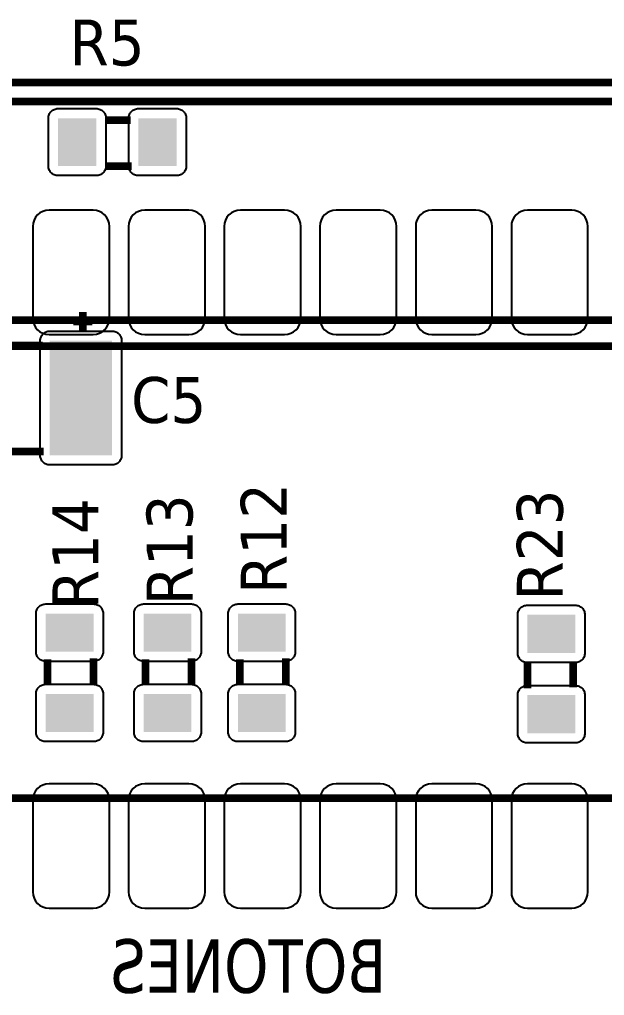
# Model space of a CAD drawing. Header units: millimetres. Extents: x 123.5 to 144.3, y 105.4 to 121.6.
# Drawn here: x 133.994 to 135.094, y 111.594 to 113.432 of the extents above; entities that cross this region are included whole.
import ezdxf

# ---------------------------------------------------------------- set-up
doc = ezdxf.new("R2010")
doc.units = ezdxf.units.MM
doc.layers.add('DESC', color=250, linetype='Continuous')
doc.styles.get("Standard").update_dxf_attribs({"font": 'tahoma.ttf'})

# ---------------------------------------------------------------- blocks, each defined once
blk = doc.blocks.new('RPAD')
blk.add_trace([(-0.5, -0.5), (-0.5, 0.5), (0.5, -0.5), (0.5, 0.5)])
blk = doc.blocks.new('CFLH-V Card')
at = {"const_width": 0.008}
for points in [[(127.3863, 112.9178), (127.3666, 112.9375), (131.1461, 112.9375)], [(127.3863, 112.9178), (127.3666, 112.9375), (131.1461, 112.9375)], [(127.3863, 112.9178), (127.3666, 112.9375), (131.1461, 112.9375)], [(127.3863, 111.3824), (127.3863, 112.9178), (131.1264, 112.9178)], [(127.3863, 111.3824), (127.3863, 112.9178), (131.1264, 112.9178)], [(127.3863, 111.3824), (127.3863, 112.9178), (131.1264, 112.9178)], [(129.5539, 112.8983), (129.5809, 112.8983)], [(129.5539, 112.8983), (129.5809, 112.8983)], [(129.5539, 112.8983), (129.5809, 112.8983)], [(129.5539, 112.8503), (129.5819, 112.8503)], [(129.5539, 112.8503), (129.5819, 112.8503)], [(129.5539, 112.8503), (129.5819, 112.8503)], [(130.3686, 112.6891), (128.3686, 112.6891)], [(130.3686, 112.6891), (128.3686, 112.6891)], [(130.3686, 112.6891), (128.3686, 112.6891)], [(129.5308, 112.6776), (129.5308, 112.6976)], [(129.5308, 112.6776), (129.5308, 112.6976)], [(129.5308, 112.6776), (129.5308, 112.6976)], [(129.5208, 112.6876), (129.5408, 112.6876)], [(129.5208, 112.6876), (129.5408, 112.6876)], [(129.5208, 112.6876), (129.5408, 112.6876)], [(127.7603, 112.6619), (130.7524, 112.6619)], [(127.7603, 112.6619), (130.7524, 112.6619)], [(127.7603, 112.6619), (130.7524, 112.6619)], [(129.4508, 112.6626), (129.4888, 112.6626)], [(129.4508, 112.6626), (129.4888, 112.6626)], [(129.4508, 112.6626), (129.4888, 112.6626)], [(129.4508, 112.5516), (129.4898, 112.5516)], [(129.4508, 112.5516), (129.4898, 112.5516)], [(129.4508, 112.5516), (129.4898, 112.5516)], [(129.494, 112.3072), (129.494, 112.3342)], [(129.494, 112.3072), (129.494, 112.3342)], [(129.494, 112.3072), (129.494, 112.3342)], [(129.542, 112.3072), (129.542, 112.3352)], [(129.542, 112.3072), (129.542, 112.3352)], [(129.542, 112.3072), (129.542, 112.3352)], [(129.5963, 112.3072), (129.5963, 112.3342)], [(129.5963, 112.3072), (129.5963, 112.3342)], [(129.5963, 112.3072), (129.5963, 112.3342)], [(129.6443, 112.3072), (129.6443, 112.3352)], [(129.6443, 112.3072), (129.6443, 112.3352)], [(129.6443, 112.3072), (129.6443, 112.3352)], [(129.6948, 112.3072), (129.6948, 112.3342)], [(129.6948, 112.3072), (129.6948, 112.3342)], [(129.6948, 112.3072), (129.6948, 112.3342)], [(129.7428, 112.3072), (129.7428, 112.3352)], [(129.7428, 112.3072), (129.7428, 112.3352)], [(129.7428, 112.3072), (129.7428, 112.3352)], [(129.9953, 112.3319), (129.9953, 112.3039)], [(129.9953, 112.3319), (129.9953, 112.3039)], [(129.9953, 112.3319), (129.9953, 112.3039)], [(130.0433, 112.3319), (130.0433, 112.3049)], [(130.0433, 112.3319), (130.0433, 112.3049)], [(130.0433, 112.3319), (130.0433, 112.3049)], [(130.3686, 112.1891), (128.3686, 112.1891)], [(130.3686, 112.1891), (128.3686, 112.1891)], [(130.3686, 112.1891), (128.3686, 112.1891)]]:
    blk.add_lwpolyline(points, dxfattribs=at)
for points in [[(129.5049, 112.9103), (129.5449, 112.9103), (129.5459, 112.9103), (129.5469, 112.9101), (129.5479, 112.9099), (129.5488, 112.9095), (129.5497, 112.9091), (129.5505, 112.9086), (129.5513, 112.9081), (129.552, 112.9074), (129.5526, 112.9067), (129.5532, 112.9059), (129.5537, 112.9051), (129.5541, 112.9042), (129.5544, 112.9033), (129.5547, 112.9023), (129.5548, 112.9013), (129.5549, 112.9003), (129.5549, 112.8503), (129.5548, 112.8493), (129.5547, 112.8483), (129.5544, 112.8473), (129.5541, 112.8464), (129.5537, 112.8455), (129.5532, 112.8447), (129.5526, 112.8439), (129.552, 112.8432), (129.5513, 112.8426), (129.5505, 112.842), (129.5497, 112.8415), (129.5488, 112.8411), (129.5479, 112.8407), (129.5469, 112.8405), (129.5459, 112.8404), (129.5449, 112.8403), (129.5049, 112.8403), (129.5038, 112.8404), (129.5028, 112.8405), (129.5018, 112.8407), (129.5009, 112.8411), (129.5, 112.8415), (129.4992, 112.842), (129.4984, 112.8426), (129.4977, 112.8432), (129.4971, 112.8439), (129.4965, 112.8447), (129.496, 112.8455), (129.4956, 112.8464), (129.4953, 112.8473), (129.495, 112.8483), (129.4949, 112.8493), (129.4949, 112.8503), (129.4949, 112.9003), (129.4949, 112.9013), (129.495, 112.9023), (129.4953, 112.9033), (129.4956, 112.9042), (129.496, 112.9051), (129.4965, 112.9059), (129.4971, 112.9067), (129.4977, 112.9074), (129.4984, 112.9081), (129.4992, 112.9086), (129.5, 112.9091), (129.5009, 112.9095), (129.5018, 112.9099), (129.5028, 112.9101), (129.5038, 112.9103), (129.5049, 112.9103)], [(129.5889, 112.9103), (129.6289, 112.9103), (129.6299, 112.9103), (129.6309, 112.9101), (129.6319, 112.9099), (129.6328, 112.9095), (129.6337, 112.9091), (129.6345, 112.9086), (129.6353, 112.9081), (129.636, 112.9074), (129.6366, 112.9067), (129.6372, 112.9059), (129.6377, 112.9051), (129.6381, 112.9042), (129.6384, 112.9033), (129.6387, 112.9023), (129.6388, 112.9013), (129.6389, 112.9003), (129.6389, 112.8503), (129.6388, 112.8493), (129.6387, 112.8483), (129.6384, 112.8473), (129.6381, 112.8464), (129.6377, 112.8455), (129.6372, 112.8447), (129.6366, 112.8439), (129.636, 112.8432), (129.6353, 112.8426), (129.6345, 112.842), (129.6337, 112.8415), (129.6328, 112.8411), (129.6319, 112.8407), (129.6309, 112.8405), (129.6299, 112.8404), (129.6289, 112.8403), (129.5889, 112.8403), (129.5878, 112.8404), (129.5868, 112.8405), (129.5858, 112.8407), (129.5849, 112.8411), (129.584, 112.8415), (129.5832, 112.842), (129.5824, 112.8426), (129.5817, 112.8432), (129.5811, 112.8439), (129.5805, 112.8447), (129.58, 112.8455), (129.5796, 112.8464), (129.5793, 112.8473), (129.579, 112.8483), (129.5789, 112.8493), (129.5789, 112.8503), (129.5789, 112.9003), (129.5789, 112.9013), (129.579, 112.9023), (129.5793, 112.9033), (129.5796, 112.9042), (129.58, 112.9051), (129.5805, 112.9059), (129.5811, 112.9067), (129.5817, 112.9074), (129.5824, 112.9081), (129.5832, 112.9086), (129.584, 112.9091), (129.5849, 112.9095), (129.5858, 112.9099), (129.5868, 112.9101), (129.5878, 112.9103), (129.5889, 112.9103)], [(129.4956, 112.6741), (129.5416, 112.6741), (129.545, 112.6744), (129.5482, 112.6754), (129.5511, 112.6769), (129.5536, 112.679), (129.5557, 112.6815), (129.5572, 112.6844), (129.5582, 112.6876), (129.5586, 112.6911), (129.5586, 112.7871), (129.5582, 112.7906), (129.5572, 112.7938), (129.5557, 112.7967), (129.5536, 112.7992), (129.5511, 112.8012), (129.5482, 112.8028), (129.545, 112.8037), (129.5416, 112.8041), (129.4956, 112.8041), (129.4921, 112.8037), (129.4889, 112.8028), (129.486, 112.8012), (129.4835, 112.7992), (129.4814, 112.7967), (129.4799, 112.7938), (129.4789, 112.7906), (129.4786, 112.7871), (129.4786, 112.6911), (129.4789, 112.6876), (129.4799, 112.6844), (129.4814, 112.6815), (129.4835, 112.679), (129.486, 112.6769), (129.4889, 112.6754), (129.4921, 112.6744), (129.4956, 112.6741)], [(129.5956, 112.6741), (129.6416, 112.6741), (129.645, 112.6744), (129.6482, 112.6754), (129.6511, 112.6769), (129.6536, 112.679), (129.6557, 112.6815), (129.6572, 112.6844), (129.6582, 112.6876), (129.6586, 112.6911), (129.6586, 112.7871), (129.6582, 112.7906), (129.6572, 112.7938), (129.6557, 112.7967), (129.6536, 112.7992), (129.6511, 112.8012), (129.6482, 112.8028), (129.645, 112.8037), (129.6416, 112.8041), (129.5956, 112.8041), (129.5921, 112.8037), (129.5889, 112.8028), (129.586, 112.8012), (129.5835, 112.7992), (129.5814, 112.7967), (129.5799, 112.7938), (129.5789, 112.7906), (129.5786, 112.7871), (129.5786, 112.6911), (129.5789, 112.6876), (129.5799, 112.6844), (129.5814, 112.6815), (129.5835, 112.679), (129.586, 112.6769), (129.5889, 112.6754), (129.5921, 112.6744), (129.5956, 112.6741)], [(129.6956, 112.6741), (129.7416, 112.6741), (129.745, 112.6744), (129.7482, 112.6754), (129.7511, 112.6769), (129.7536, 112.679), (129.7557, 112.6815), (129.7572, 112.6844), (129.7582, 112.6876), (129.7586, 112.6911), (129.7586, 112.7871), (129.7582, 112.7906), (129.7572, 112.7938), (129.7557, 112.7967), (129.7536, 112.7992), (129.7511, 112.8012), (129.7482, 112.8028), (129.745, 112.8037), (129.7416, 112.8041), (129.6956, 112.8041), (129.6921, 112.8037), (129.6889, 112.8028), (129.686, 112.8012), (129.6835, 112.7992), (129.6814, 112.7967), (129.6799, 112.7938), (129.6789, 112.7906), (129.6786, 112.7871), (129.6786, 112.6911), (129.6789, 112.6876), (129.6799, 112.6844), (129.6814, 112.6815), (129.6835, 112.679), (129.686, 112.6769), (129.6889, 112.6754), (129.6921, 112.6744), (129.6956, 112.6741)], [(129.7956, 112.6741), (129.8416, 112.6741), (129.845, 112.6744), (129.8482, 112.6754), (129.8511, 112.6769), (129.8536, 112.679), (129.8557, 112.6815), (129.8572, 112.6844), (129.8582, 112.6876), (129.8586, 112.6911), (129.8586, 112.7871), (129.8582, 112.7906), (129.8572, 112.7938), (129.8557, 112.7967), (129.8536, 112.7992), (129.8511, 112.8012), (129.8482, 112.8028), (129.845, 112.8037), (129.8416, 112.8041), (129.7956, 112.8041), (129.7921, 112.8037), (129.7889, 112.8028), (129.786, 112.8012), (129.7835, 112.7992), (129.7814, 112.7967), (129.7799, 112.7938), (129.7789, 112.7906), (129.7786, 112.7871), (129.7786, 112.6911), (129.7789, 112.6876), (129.7799, 112.6844), (129.7814, 112.6815), (129.7835, 112.679), (129.786, 112.6769), (129.7889, 112.6754), (129.7921, 112.6744), (129.7956, 112.6741)], [(129.8956, 112.6741), (129.9416, 112.6741), (129.945, 112.6744), (129.9482, 112.6754), (129.9511, 112.6769), (129.9536, 112.679), (129.9557, 112.6815), (129.9572, 112.6844), (129.9582, 112.6876), (129.9586, 112.6911), (129.9586, 112.7871), (129.9582, 112.7906), (129.9572, 112.7938), (129.9557, 112.7967), (129.9536, 112.7992), (129.9511, 112.8012), (129.9482, 112.8028), (129.945, 112.8037), (129.9416, 112.8041), (129.8956, 112.8041), (129.8921, 112.8037), (129.8889, 112.8028), (129.886, 112.8012), (129.8835, 112.7992), (129.8814, 112.7967), (129.8799, 112.7938), (129.8789, 112.7906), (129.8786, 112.7871), (129.8786, 112.6911), (129.8789, 112.6876), (129.8799, 112.6844), (129.8814, 112.6815), (129.8835, 112.679), (129.886, 112.6769), (129.8889, 112.6754), (129.8921, 112.6744), (129.8956, 112.6741)], [(129.9956, 112.6741), (130.0416, 112.6741), (130.045, 112.6744), (130.0482, 112.6754), (130.0511, 112.6769), (130.0536, 112.679), (130.0557, 112.6815), (130.0572, 112.6844), (130.0582, 112.6876), (130.0586, 112.6911), (130.0586, 112.7871), (130.0582, 112.7906), (130.0572, 112.7938), (130.0557, 112.7967), (130.0536, 112.7992), (130.0511, 112.8012), (130.0482, 112.8028), (130.045, 112.8037), (130.0416, 112.8041), (129.9956, 112.8041), (129.9921, 112.8037), (129.9889, 112.8028), (129.986, 112.8012), (129.9835, 112.7992), (129.9814, 112.7967), (129.9799, 112.7938), (129.9789, 112.7906), (129.9786, 112.7871), (129.9786, 112.6911), (129.9789, 112.6876), (129.9799, 112.6844), (129.9814, 112.6815), (129.9835, 112.679), (129.986, 112.6769), (129.9889, 112.6754), (129.9921, 112.6744), (129.9956, 112.6741)], [(129.4963, 112.6776), (129.5613, 112.6776), (129.5623, 112.6775), (129.5633, 112.6774), (129.5643, 112.6771), (129.5652, 112.6768), (129.5661, 112.6764), (129.5669, 112.6759), (129.5677, 112.6753), (129.5684, 112.6747), (129.569, 112.674), (129.5696, 112.6732), (129.5701, 112.6724), (129.5705, 112.6715), (129.5708, 112.6706), (129.5711, 112.6696), (129.5712, 112.6686), (129.5713, 112.6676), (129.5713, 112.5476), (129.5712, 112.5465), (129.5711, 112.5455), (129.5708, 112.5446), (129.5705, 112.5437), (129.5701, 112.5428), (129.5696, 112.542), (129.569, 112.5412), (129.5684, 112.5405), (129.5677, 112.5398), (129.5669, 112.5393), (129.5661, 112.5388), (129.5652, 112.5384), (129.5643, 112.538), (129.5633, 112.5378), (129.5623, 112.5376), (129.5613, 112.5376), (129.4963, 112.5376), (129.4952, 112.5376), (129.4942, 112.5378), (129.4933, 112.538), (129.4924, 112.5384), (129.4915, 112.5388), (129.4907, 112.5393), (129.4899, 112.5398), (129.4892, 112.5405), (129.4885, 112.5412), (129.488, 112.542), (129.4875, 112.5428), (129.4871, 112.5437), (129.4867, 112.5446), (129.4865, 112.5455), (129.4863, 112.5465), (129.4863, 112.5476), (129.4863, 112.6676), (129.4863, 112.6686), (129.4865, 112.6696), (129.4867, 112.6706), (129.4871, 112.6715), (129.4875, 112.6724), (129.488, 112.6732), (129.4885, 112.674), (129.4892, 112.6747), (129.4899, 112.6753), (129.4907, 112.6759), (129.4915, 112.6764), (129.4924, 112.6768), (129.4933, 112.6771), (129.4942, 112.6774), (129.4952, 112.6775), (129.4963, 112.6776)], [(129.482, 112.3422), (129.482, 112.3822), (129.482, 112.3832), (129.4822, 112.3842), (129.4824, 112.3852), (129.4827, 112.3861), (129.4832, 112.387), (129.4837, 112.3878), (129.4842, 112.3886), (129.4849, 112.3893), (129.4856, 112.3899), (129.4863, 112.3905), (129.4872, 112.391), (129.488, 112.3914), (129.489, 112.3917), (129.4899, 112.392), (129.4909, 112.3921), (129.492, 112.3922), (129.542, 112.3922), (129.543, 112.3921), (129.544, 112.392), (129.545, 112.3917), (129.5459, 112.3914), (129.5468, 112.391), (129.5476, 112.3905), (129.5484, 112.3899), (129.5491, 112.3893), (129.5497, 112.3886), (129.5503, 112.3878), (129.5508, 112.387), (129.5512, 112.3861), (129.5515, 112.3852), (129.5518, 112.3842), (129.5519, 112.3832), (129.552, 112.3822), (129.552, 112.3422), (129.5519, 112.3411), (129.5518, 112.3401), (129.5515, 112.3392), (129.5512, 112.3382), (129.5508, 112.3374), (129.5503, 112.3365), (129.5497, 112.3358), (129.5491, 112.3351), (129.5484, 112.3344), (129.5476, 112.3339), (129.5468, 112.3334), (129.5459, 112.333), (129.545, 112.3326), (129.544, 112.3324), (129.543, 112.3322), (129.542, 112.3322), (129.492, 112.3322), (129.4909, 112.3322), (129.4899, 112.3324), (129.489, 112.3326), (129.488, 112.333), (129.4872, 112.3334), (129.4863, 112.3339), (129.4856, 112.3344), (129.4849, 112.3351), (129.4842, 112.3358), (129.4837, 112.3365), (129.4832, 112.3374), (129.4827, 112.3382), (129.4824, 112.3392), (129.4822, 112.3401), (129.482, 112.3411), (129.482, 112.3422)], [(129.5843, 112.3422), (129.5843, 112.3822), (129.5844, 112.3832), (129.5845, 112.3842), (129.5848, 112.3852), (129.5851, 112.3861), (129.5855, 112.387), (129.586, 112.3878), (129.5866, 112.3886), (129.5872, 112.3893), (129.5879, 112.3899), (129.5887, 112.3905), (129.5895, 112.391), (129.5904, 112.3914), (129.5913, 112.3917), (129.5923, 112.392), (129.5933, 112.3921), (129.5943, 112.3922), (129.6443, 112.3922), (129.6454, 112.3921), (129.6464, 112.392), (129.6473, 112.3917), (129.6483, 112.3914), (129.6492, 112.391), (129.65, 112.3905), (129.6507, 112.3899), (129.6514, 112.3893), (129.6521, 112.3886), (129.6527, 112.3878), (129.6532, 112.387), (129.6536, 112.3861), (129.6539, 112.3852), (129.6541, 112.3842), (129.6543, 112.3832), (129.6543, 112.3822), (129.6543, 112.3422), (129.6543, 112.3411), (129.6541, 112.3401), (129.6539, 112.3392), (129.6536, 112.3382), (129.6532, 112.3374), (129.6527, 112.3365), (129.6521, 112.3358), (129.6514, 112.3351), (129.6507, 112.3344), (129.65, 112.3339), (129.6492, 112.3334), (129.6483, 112.333), (129.6473, 112.3326), (129.6464, 112.3324), (129.6454, 112.3322), (129.6443, 112.3322), (129.5943, 112.3322), (129.5933, 112.3322), (129.5923, 112.3324), (129.5913, 112.3326), (129.5904, 112.333), (129.5895, 112.3334), (129.5887, 112.3339), (129.5879, 112.3344), (129.5872, 112.3351), (129.5866, 112.3358), (129.586, 112.3365), (129.5855, 112.3374), (129.5851, 112.3382), (129.5848, 112.3392), (129.5845, 112.3401), (129.5844, 112.3411), (129.5843, 112.3422)], [(129.6828, 112.3422), (129.6828, 112.3822), (129.6828, 112.3832), (129.683, 112.3842), (129.6832, 112.3852), (129.6835, 112.3861), (129.6839, 112.387), (129.6844, 112.3878), (129.685, 112.3886), (129.6857, 112.3893), (129.6864, 112.3899), (129.6871, 112.3905), (129.688, 112.391), (129.6888, 112.3914), (129.6898, 112.3917), (129.6907, 112.392), (129.6917, 112.3921), (129.6928, 112.3922), (129.7428, 112.3922), (129.7438, 112.3921), (129.7448, 112.392), (129.7458, 112.3917), (129.7467, 112.3914), (129.7476, 112.391), (129.7484, 112.3905), (129.7492, 112.3899), (129.7499, 112.3893), (129.7505, 112.3886), (129.7511, 112.3878), (129.7516, 112.387), (129.752, 112.3861), (129.7523, 112.3852), (129.7526, 112.3842), (129.7527, 112.3832), (129.7528, 112.3822), (129.7528, 112.3422), (129.7527, 112.3411), (129.7526, 112.3401), (129.7523, 112.3392), (129.752, 112.3382), (129.7516, 112.3374), (129.7511, 112.3365), (129.7505, 112.3358), (129.7499, 112.3351), (129.7492, 112.3344), (129.7484, 112.3339), (129.7476, 112.3334), (129.7467, 112.333), (129.7458, 112.3326), (129.7448, 112.3324), (129.7438, 112.3322), (129.7428, 112.3322), (129.6928, 112.3322), (129.6917, 112.3322), (129.6907, 112.3324), (129.6898, 112.3326), (129.6888, 112.333), (129.688, 112.3334), (129.6871, 112.3339), (129.6864, 112.3344), (129.6857, 112.3351), (129.685, 112.3358), (129.6844, 112.3365), (129.6839, 112.3374), (129.6835, 112.3382), (129.6832, 112.3392), (129.683, 112.3401), (129.6828, 112.3411), (129.6828, 112.3422)], [(130.0553, 112.3809), (130.0553, 112.3409), (130.0553, 112.3399), (130.0551, 112.3389), (130.0549, 112.3379), (130.0546, 112.337), (130.0542, 112.3361), (130.0537, 112.3353), (130.0531, 112.3345), (130.0524, 112.3338), (130.0517, 112.3332), (130.051, 112.3326), (130.0502, 112.3321), (130.0493, 112.3317), (130.0483, 112.3314), (130.0474, 112.3311), (130.0464, 112.331), (130.0453, 112.3309), (129.9953, 112.3309), (129.9943, 112.331), (129.9933, 112.3311), (129.9923, 112.3314), (129.9914, 112.3317), (129.9905, 112.3321), (129.9897, 112.3326), (129.9889, 112.3332), (129.9882, 112.3338), (129.9876, 112.3345), (129.987, 112.3353), (129.9865, 112.3361), (129.9861, 112.337), (129.9858, 112.3379), (129.9855, 112.3389), (129.9854, 112.3399), (129.9853, 112.3409), (129.9853, 112.3809), (129.9854, 112.382), (129.9855, 112.383), (129.9858, 112.3839), (129.9861, 112.3849), (129.9865, 112.3857), (129.987, 112.3866), (129.9876, 112.3873), (129.9882, 112.388), (129.9889, 112.3887), (129.9897, 112.3892), (129.9905, 112.3897), (129.9914, 112.3902), (129.9923, 112.3905), (129.9933, 112.3907), (129.9943, 112.3909), (129.9953, 112.3909), (130.0453, 112.3909), (130.0464, 112.3909), (130.0474, 112.3907), (130.0483, 112.3905), (130.0493, 112.3902), (130.0502, 112.3897), (130.051, 112.3892), (130.0517, 112.3887), (130.0524, 112.388), (130.0531, 112.3873), (130.0537, 112.3866), (130.0542, 112.3857), (130.0546, 112.3849), (130.0549, 112.3839), (130.0551, 112.383), (130.0553, 112.382), (130.0553, 112.3809)], [(129.482, 112.2582), (129.482, 112.2982), (129.482, 112.2992), (129.4822, 112.3002), (129.4824, 112.3012), (129.4827, 112.3021), (129.4832, 112.303), (129.4837, 112.3038), (129.4842, 112.3046), (129.4849, 112.3053), (129.4856, 112.3059), (129.4863, 112.3065), (129.4872, 112.307), (129.488, 112.3074), (129.489, 112.3077), (129.4899, 112.308), (129.4909, 112.3081), (129.492, 112.3082), (129.542, 112.3082), (129.543, 112.3081), (129.544, 112.308), (129.545, 112.3077), (129.5459, 112.3074), (129.5468, 112.307), (129.5476, 112.3065), (129.5484, 112.3059), (129.5491, 112.3053), (129.5497, 112.3046), (129.5503, 112.3038), (129.5508, 112.303), (129.5512, 112.3021), (129.5515, 112.3012), (129.5518, 112.3002), (129.5519, 112.2992), (129.552, 112.2982), (129.552, 112.2582), (129.5519, 112.2571), (129.5518, 112.2561), (129.5515, 112.2552), (129.5512, 112.2542), (129.5508, 112.2534), (129.5503, 112.2525), (129.5497, 112.2518), (129.5491, 112.2511), (129.5484, 112.2504), (129.5476, 112.2499), (129.5468, 112.2494), (129.5459, 112.249), (129.545, 112.2486), (129.544, 112.2484), (129.543, 112.2482), (129.542, 112.2482), (129.492, 112.2482), (129.4909, 112.2482), (129.4899, 112.2484), (129.489, 112.2486), (129.488, 112.249), (129.4872, 112.2494), (129.4863, 112.2499), (129.4856, 112.2504), (129.4849, 112.2511), (129.4842, 112.2518), (129.4837, 112.2525), (129.4832, 112.2534), (129.4827, 112.2542), (129.4824, 112.2552), (129.4822, 112.2561), (129.482, 112.2571), (129.482, 112.2582)], [(129.5843, 112.2582), (129.5843, 112.2982), (129.5844, 112.2992), (129.5845, 112.3002), (129.5848, 112.3012), (129.5851, 112.3021), (129.5855, 112.303), (129.586, 112.3038), (129.5866, 112.3046), (129.5872, 112.3053), (129.5879, 112.3059), (129.5887, 112.3065), (129.5895, 112.307), (129.5904, 112.3074), (129.5913, 112.3077), (129.5923, 112.308), (129.5933, 112.3081), (129.5943, 112.3082), (129.6443, 112.3082), (129.6454, 112.3081), (129.6464, 112.308), (129.6473, 112.3077), (129.6483, 112.3074), (129.6492, 112.307), (129.65, 112.3065), (129.6507, 112.3059), (129.6514, 112.3053), (129.6521, 112.3046), (129.6527, 112.3038), (129.6532, 112.303), (129.6536, 112.3021), (129.6539, 112.3012), (129.6541, 112.3002), (129.6543, 112.2992), (129.6543, 112.2982), (129.6543, 112.2582), (129.6543, 112.2571), (129.6541, 112.2561), (129.6539, 112.2552), (129.6536, 112.2542), (129.6532, 112.2534), (129.6527, 112.2525), (129.6521, 112.2518), (129.6514, 112.2511), (129.6507, 112.2504), (129.65, 112.2499), (129.6492, 112.2494), (129.6483, 112.249), (129.6473, 112.2486), (129.6464, 112.2484), (129.6454, 112.2482), (129.6443, 112.2482), (129.5943, 112.2482), (129.5933, 112.2482), (129.5923, 112.2484), (129.5913, 112.2486), (129.5904, 112.249), (129.5895, 112.2494), (129.5887, 112.2499), (129.5879, 112.2504), (129.5872, 112.2511), (129.5866, 112.2518), (129.586, 112.2525), (129.5855, 112.2534), (129.5851, 112.2542), (129.5848, 112.2552), (129.5845, 112.2561), (129.5844, 112.2571), (129.5843, 112.2582)], [(129.6828, 112.2582), (129.6828, 112.2982), (129.6828, 112.2992), (129.683, 112.3002), (129.6832, 112.3012), (129.6835, 112.3021), (129.6839, 112.303), (129.6844, 112.3038), (129.685, 112.3046), (129.6857, 112.3053), (129.6864, 112.3059), (129.6871, 112.3065), (129.688, 112.307), (129.6888, 112.3074), (129.6898, 112.3077), (129.6907, 112.308), (129.6917, 112.3081), (129.6928, 112.3082), (129.7428, 112.3082), (129.7438, 112.3081), (129.7448, 112.308), (129.7458, 112.3077), (129.7467, 112.3074), (129.7476, 112.307), (129.7484, 112.3065), (129.7492, 112.3059), (129.7499, 112.3053), (129.7505, 112.3046), (129.7511, 112.3038), (129.7516, 112.303), (129.752, 112.3021), (129.7523, 112.3012), (129.7526, 112.3002), (129.7527, 112.2992), (129.7528, 112.2982), (129.7528, 112.2582), (129.7527, 112.2571), (129.7526, 112.2561), (129.7523, 112.2552), (129.752, 112.2542), (129.7516, 112.2534), (129.7511, 112.2525), (129.7505, 112.2518), (129.7499, 112.2511), (129.7492, 112.2504), (129.7484, 112.2499), (129.7476, 112.2494), (129.7467, 112.249), (129.7458, 112.2486), (129.7448, 112.2484), (129.7438, 112.2482), (129.7428, 112.2482), (129.6928, 112.2482), (129.6917, 112.2482), (129.6907, 112.2484), (129.6898, 112.2486), (129.6888, 112.249), (129.688, 112.2494), (129.6871, 112.2499), (129.6864, 112.2504), (129.6857, 112.2511), (129.685, 112.2518), (129.6844, 112.2525), (129.6839, 112.2534), (129.6835, 112.2542), (129.6832, 112.2552), (129.683, 112.2561), (129.6828, 112.2571), (129.6828, 112.2582)], [(130.0553, 112.2969), (130.0553, 112.2569), (130.0553, 112.2559), (130.0551, 112.2549), (130.0549, 112.2539), (130.0546, 112.253), (130.0542, 112.2521), (130.0537, 112.2513), (130.0531, 112.2505), (130.0524, 112.2498), (130.0517, 112.2492), (130.051, 112.2486), (130.0502, 112.2481), (130.0493, 112.2477), (130.0483, 112.2474), (130.0474, 112.2471), (130.0464, 112.247), (130.0453, 112.2469), (129.9953, 112.2469), (129.9943, 112.247), (129.9933, 112.2471), (129.9923, 112.2474), (129.9914, 112.2477), (129.9905, 112.2481), (129.9897, 112.2486), (129.9889, 112.2492), (129.9882, 112.2498), (129.9876, 112.2505), (129.987, 112.2513), (129.9865, 112.2521), (129.9861, 112.253), (129.9858, 112.2539), (129.9855, 112.2549), (129.9854, 112.2559), (129.9853, 112.2569), (129.9853, 112.2969), (129.9854, 112.298), (129.9855, 112.299), (129.9858, 112.2999), (129.9861, 112.3009), (129.9865, 112.3017), (129.987, 112.3026), (129.9876, 112.3033), (129.9882, 112.304), (129.9889, 112.3047), (129.9897, 112.3052), (129.9905, 112.3057), (129.9914, 112.3062), (129.9923, 112.3065), (129.9933, 112.3067), (129.9943, 112.3069), (129.9953, 112.3069), (130.0453, 112.3069), (130.0464, 112.3069), (130.0474, 112.3067), (130.0483, 112.3065), (130.0493, 112.3062), (130.0502, 112.3057), (130.051, 112.3052), (130.0517, 112.3047), (130.0524, 112.304), (130.0531, 112.3033), (130.0537, 112.3026), (130.0542, 112.3017), (130.0546, 112.3009), (130.0549, 112.2999), (130.0551, 112.299), (130.0553, 112.298), (130.0553, 112.2969)], [(129.5416, 112.2041), (129.4956, 112.2041), (129.4921, 112.2037), (129.4889, 112.2028), (129.486, 112.2012), (129.4835, 112.1992), (129.4814, 112.1967), (129.4799, 112.1938), (129.4789, 112.1906), (129.4786, 112.1871), (129.4786, 112.0911), (129.4789, 112.0876), (129.4799, 112.0844), (129.4814, 112.0815), (129.4835, 112.079), (129.486, 112.0769), (129.4889, 112.0754), (129.4921, 112.0744), (129.4956, 112.0741), (129.5416, 112.0741), (129.545, 112.0744), (129.5482, 112.0754), (129.5511, 112.0769), (129.5536, 112.079), (129.5557, 112.0815), (129.5572, 112.0844), (129.5582, 112.0876), (129.5586, 112.0911), (129.5586, 112.1871), (129.5582, 112.1906), (129.5572, 112.1938), (129.5557, 112.1967), (129.5536, 112.1992), (129.5511, 112.2012), (129.5482, 112.2028), (129.545, 112.2037), (129.5416, 112.2041)], [(129.6416, 112.2041), (129.5956, 112.2041), (129.5921, 112.2037), (129.5889, 112.2028), (129.586, 112.2012), (129.5835, 112.1992), (129.5814, 112.1967), (129.5799, 112.1938), (129.5789, 112.1906), (129.5786, 112.1871), (129.5786, 112.0911), (129.5789, 112.0876), (129.5799, 112.0844), (129.5814, 112.0815), (129.5835, 112.079), (129.586, 112.0769), (129.5889, 112.0754), (129.5921, 112.0744), (129.5956, 112.0741), (129.6416, 112.0741), (129.645, 112.0744), (129.6482, 112.0754), (129.6511, 112.0769), (129.6536, 112.079), (129.6557, 112.0815), (129.6572, 112.0844), (129.6582, 112.0876), (129.6586, 112.0911), (129.6586, 112.1871), (129.6582, 112.1906), (129.6572, 112.1938), (129.6557, 112.1967), (129.6536, 112.1992), (129.6511, 112.2012), (129.6482, 112.2028), (129.645, 112.2037), (129.6416, 112.2041)], [(129.7416, 112.2041), (129.6956, 112.2041), (129.6921, 112.2037), (129.6889, 112.2028), (129.686, 112.2012), (129.6835, 112.1992), (129.6814, 112.1967), (129.6799, 112.1938), (129.6789, 112.1906), (129.6786, 112.1871), (129.6786, 112.0911), (129.6789, 112.0876), (129.6799, 112.0844), (129.6814, 112.0815), (129.6835, 112.079), (129.686, 112.0769), (129.6889, 112.0754), (129.6921, 112.0744), (129.6956, 112.0741), (129.7416, 112.0741), (129.745, 112.0744), (129.7482, 112.0754), (129.7511, 112.0769), (129.7536, 112.079), (129.7557, 112.0815), (129.7572, 112.0844), (129.7582, 112.0876), (129.7586, 112.0911), (129.7586, 112.1871), (129.7582, 112.1906), (129.7572, 112.1938), (129.7557, 112.1967), (129.7536, 112.1992), (129.7511, 112.2012), (129.7482, 112.2028), (129.745, 112.2037), (129.7416, 112.2041)], [(129.8416, 112.2041), (129.7956, 112.2041), (129.7921, 112.2037), (129.7889, 112.2028), (129.786, 112.2012), (129.7835, 112.1992), (129.7814, 112.1967), (129.7799, 112.1938), (129.7789, 112.1906), (129.7786, 112.1871), (129.7786, 112.0911), (129.7789, 112.0876), (129.7799, 112.0844), (129.7814, 112.0815), (129.7835, 112.079), (129.786, 112.0769), (129.7889, 112.0754), (129.7921, 112.0744), (129.7956, 112.0741), (129.8416, 112.0741), (129.845, 112.0744), (129.8482, 112.0754), (129.8511, 112.0769), (129.8536, 112.079), (129.8557, 112.0815), (129.8572, 112.0844), (129.8582, 112.0876), (129.8586, 112.0911), (129.8586, 112.1871), (129.8582, 112.1906), (129.8572, 112.1938), (129.8557, 112.1967), (129.8536, 112.1992), (129.8511, 112.2012), (129.8482, 112.2028), (129.845, 112.2037), (129.8416, 112.2041)], [(129.9416, 112.2041), (129.8956, 112.2041), (129.8921, 112.2037), (129.8889, 112.2028), (129.886, 112.2012), (129.8835, 112.1992), (129.8814, 112.1967), (129.8799, 112.1938), (129.8789, 112.1906), (129.8786, 112.1871), (129.8786, 112.0911), (129.8789, 112.0876), (129.8799, 112.0844), (129.8814, 112.0815), (129.8835, 112.079), (129.886, 112.0769), (129.8889, 112.0754), (129.8921, 112.0744), (129.8956, 112.0741), (129.9416, 112.0741), (129.945, 112.0744), (129.9482, 112.0754), (129.9511, 112.0769), (129.9536, 112.079), (129.9557, 112.0815), (129.9572, 112.0844), (129.9582, 112.0876), (129.9586, 112.0911), (129.9586, 112.1871), (129.9582, 112.1906), (129.9572, 112.1938), (129.9557, 112.1967), (129.9536, 112.1992), (129.9511, 112.2012), (129.9482, 112.2028), (129.945, 112.2037), (129.9416, 112.2041)], [(130.0416, 112.2041), (129.9956, 112.2041), (129.9921, 112.2037), (129.9889, 112.2028), (129.986, 112.2012), (129.9835, 112.1992), (129.9814, 112.1967), (129.9799, 112.1938), (129.9789, 112.1906), (129.9786, 112.1871), (129.9786, 112.0911), (129.9789, 112.0876), (129.9799, 112.0844), (129.9814, 112.0815), (129.9835, 112.079), (129.986, 112.0769), (129.9889, 112.0754), (129.9921, 112.0744), (129.9956, 112.0741), (130.0416, 112.0741), (130.045, 112.0744), (130.0482, 112.0754), (130.0511, 112.0769), (130.0536, 112.079), (130.0557, 112.0815), (130.0572, 112.0844), (130.0582, 112.0876), (130.0586, 112.0911), (130.0586, 112.1871), (130.0582, 112.1906), (130.0572, 112.1938), (130.0557, 112.1967), (130.0536, 112.1992), (130.0511, 112.2012), (130.0482, 112.2028), (130.045, 112.2037), (130.0416, 112.2041)]]:
    blk.add_lwpolyline(points, close=True)
for p, xscale, yscale in [((129.5249, 112.8753), 0.04, 0.05), ((129.6089, 112.8753), 0.04, 0.05), ((129.5288, 112.6076), 0.065, 0.12)]:
    blk.add_blockref('RPAD', p, dxfattribs=dict(xscale=xscale, yscale=yscale))
at = {"xscale": 0.04, "yscale": 0.05}
for p, rotation in [((129.517, 112.3622), 90), ((129.6193, 112.3622), 90), ((129.7178, 112.3622), 90), ((130.0203, 112.3609), 270), ((129.517, 112.2782), 90), ((129.6193, 112.2782), 90), ((129.7178, 112.2782), 90), ((130.0203, 112.2769), 270)]:
    blk.add_blockref('RPAD', p, dxfattribs=dict(at, rotation=rotation))
at = {"width": 1.041667}
for s, p in [('R5', (129.5169, 112.9555)), ('R5', (129.5169, 112.9555)), ('R5', (129.5169, 112.9555)), ('C5', (129.5812, 112.5816)), ('C5', (129.5812, 112.5816)), ('C5', (129.5812, 112.5816))]:
    blk.add_text(s, height=0.048, dxfattribs=at).set_placement(p)
for s, p in [('R12', (129.7438, 112.4027)), ('R12', (129.7438, 112.4027)), ('R12', (129.7438, 112.4027)), ('R14', (129.547, 112.3869)), ('R14', (129.547, 112.3869)), ('R14', (129.547, 112.3869)), ('R13', (129.6454, 112.3909)), ('R13', (129.6454, 112.3909)), ('R13', (129.6454, 112.3909)), ('R23', (130.0323, 112.3959)), ('R23', (130.0323, 112.3959)), ('R23', (130.0323, 112.3959))]:
    blk.add_text(s, height=0.048, rotation=90, dxfattribs=at).set_placement(p)
at = {"text_generation_flag": 2, "width": 0.892857}
blk.add_text('BOTONES', height=0.056, dxfattribs=at).set_placement((129.8477, 111.9855))
blk.add_text('BOTONES', height=0.056, dxfattribs=at).set_placement((129.8477, 111.9855))
blk.add_text('BOTONES', height=0.056, dxfattribs=at).set_placement((129.8477, 111.9855))

msp = doc.modelspace()

# ---------------------------------------------------------------- block references
at = {"layer": 'DESC', "xscale": 1.8, "yscale": 1.8, "zscale": 1.8}
msp.add_blockref('CFLH-V Card', (-99.0421, -89.9748), dxfattribs=at)

doc.saveas('drawing.dxf')
